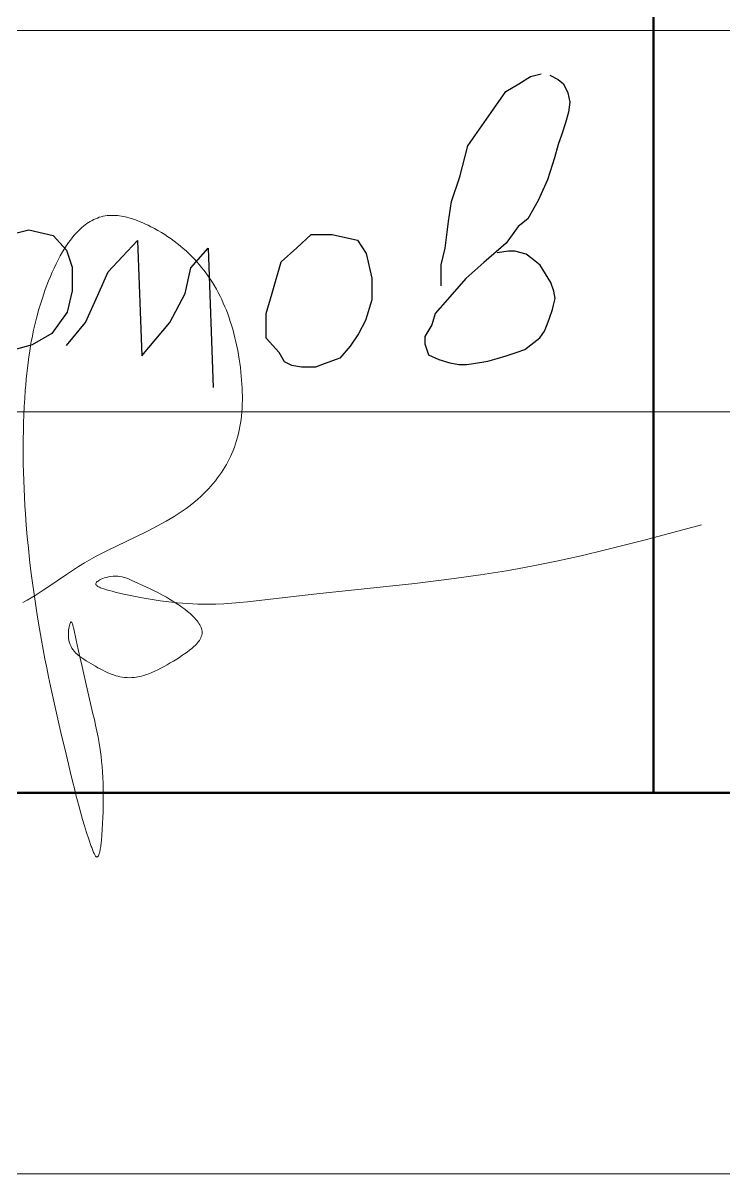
# Model space of a CAD drawing. Header units: millimetres. Extents: x 2020 to 424620, y 1313 to 117846.
# Drawn here: x 400294 to 400662, y 105966 to 106569 of the extents above; entities that cross this region are included whole.
import ezdxf

# ---------------------------------------------------------------- set-up
doc = ezdxf.new("R2010")
doc.units = ezdxf.units.MM
doc.layers.add('5', color=7, linetype='Continuous', lineweight=13)
doc.layers.add('STANDARD', color=18, linetype='Continuous', lineweight=25, true_color=0x000000)

# ---------------------------------------------------------------- blocks, each defined once
blk = doc.blocks.new('подпись Громов')
at = {"color": 0, "lineweight": 30, "ltscale": 1000}
for p, q in [((4.928, 4.827), (4.521, 4.736)), ((3.946, 4.683), (3.615, 4.571)), ((4.283, 4.683), (3.946, 4.683)), ((4.521, 4.736), (4.283, 4.683)), ((3.294, 4.462), (2.816, 4.287)), ((3.294, 4.462), (3.197, 4.287)), ((3.615, 4.571), (3.294, 4.462)), ((12.945, 4.235), (13.098, 4.328)), ((13.098, 4.328), (13.235, 4.361)), ((13.346, 4.346), (13.453, 4.29)), ((2.816, 4.287), (2.488, 4.092)), ((3.197, 4.287), (3.092, 4.153)), ((12.777, 4.134), (12.945, 4.235)), ((13.453, 4.29), (13.521, 4.234)), ((13.521, 4.234), (13.58, 4.117)), ((2.488, 4.092), (2.041, 3.96)), ((3.092, 4.153), (3.005, 4.005)), ((12.588, 3.864), (12.777, 4.134)), ((13.58, 4.117), (13.602, 3.995)), ((2.041, 3.96), (1.877, 3.777)), ((2.957, 3.864), (2.937, 3.7)), ((3.005, 4.005), (2.957, 3.864)), ((13.587, 3.868), (13.55, 3.732)), ((13.602, 3.995), (13.587, 3.868)), ((1.877, 3.777), (1.808, 3.648)), ((12.286, 3.435), (12.588, 3.864)), ((13.55, 3.732), (13.502, 3.584)), ((1.808, 3.648), (1.789, 3.509)), ((2.937, 3.7), (2.881, 3.462)), ((13.502, 3.584), (13.454, 3.45)), ((1.789, 3.509), (1.803, 3.332)), ((2.881, 3.462), (2.823, 3.218)), ((3.662, 3.491), (3.236, 3.398)), ((3.959, 3.556), (3.662, 3.491)), ((4.257, 3.556), (3.959, 3.556)), ((4.637, 3.415), (4.257, 3.556)), ((12.184, 3.034), (12.286, 3.435)), ((13.454, 3.45), (13.408, 3.278)), ((1.803, 3.332), (1.862, 3.232)), ((3.236, 3.398), (2.909, 3.171)), ((13.408, 3.278), (13.317, 2.992)), ((1.862, 3.232), (1.927, 3.195)), ((1.927, 3.195), (1.988, 3.159)), ((2.909, 3.171), (2.578, 2.863)), ((2.823, 3.218), (2.756, 2.936)), ((12.076, 2.714), (12.184, 3.034)), ((13.317, 2.992), (13.197, 2.728)), ((2.578, 2.863), (2.241, 2.548)), ((2.756, 2.936), (2.702, 2.598)), ((12.039, 2.456), (12.076, 2.714)), ((13.197, 2.728), (13.061, 2.49)), ((2.241, 2.548), (2.096, 2.181)), ((2.702, 2.598), (2.595, 2.248)), ((11.995, 2.113), (12.039, 2.456)), ((12.936, 2.39), (12.781, 2.178)), ((13.061, 2.49), (12.936, 2.39)), ((2.595, 2.248), (2.427, 1.7)), ((4.217, 2.213), (4.448, 2.303)), ((4.448, 2.303), (4.661, 2.303)), ((4.661, 2.303), (4.878, 2.268)), ((4.878, 2.268), (5.013, 2.181)), ((5.979, 2.044), (6.281, 2.263)), ((6.281, 2.263), (6.621, 2.347)), ((6.621, 2.347), (6.934, 2.273)), ((6.934, 2.273), (7.106, 2.086)), ((10.079, 2.117), (10.265, 2.286)), ((10.265, 2.286), (10.537, 2.286)), ((10.537, 2.286), (10.865, 2.217)), ((2.096, 2.181), (2.096, 1.84)), ((3.609, 1.873), (3.88, 2.083)), ((3.88, 2.083), (4.217, 2.213)), ((5.013, 2.181), (5.079, 2.062)), ((7.106, 2.086), (7.18, 1.868)), ((7.828, 2.003), (8.023, 2.212)), ((8.023, 2.212), (8.079, 0.723)), ((8.713, 1.858), (8.937, 2.11)), ((8.937, 2.11), (9.002, 0.313)), ((9.88, 1.936), (10.079, 2.117)), ((10.865, 2.217), (10.977, 2.041)), ((11.945, 1.897), (11.995, 2.113)), ((12.781, 2.178), (12.495, 1.926)), ((5.079, 2.062), (5.18, 1.881)), ((5.792, 1.798), (5.934, 2.022)), ((7.647, 1.808), (7.828, 2.003)), ((9.763, 1.531), (9.88, 1.936)), ((10.977, 2.041), (11.047, 1.724)), ((12.813, 2.073), (12.667, 2.053)), ((12.894, 2.073), (12.813, 2.073)), ((13.04, 2.036), (12.894, 2.073)), ((13.112, 1.978), (13.04, 2.036)), ((13.219, 1.893), (13.112, 1.978)), ((2.096, 1.84), (2.156, 1.673)), ((3.485, 1.656), (3.609, 1.873)), ((5.18, 1.881), (5.206, 1.797)), ((5.206, 1.797), (5.27, 1.656)), ((5.625, 1.532), (5.792, 1.798)), ((7.18, 1.868), (7.18, 1.56)), ((7.511, 1.505), (7.647, 1.808)), ((8.638, 1.528), (8.713, 1.858)), ((11.945, 1.627), (11.945, 1.897)), ((12.495, 1.926), (12.261, 1.721)), ((13.288, 1.782), (13.219, 1.893)), ((2.156, 1.673), (2.222, 1.49)), ((2.427, 1.7), (2.326, 1.358)), ((3.254, 1.249), (3.485, 1.656)), ((5.27, 1.656), (5.27, 1.496)), ((11.047, 1.724), (11.047, 1.443)), ((12.261, 1.721), (12.023, 1.448)), ((13.359, 1.667), (13.288, 1.782)), ((13.398, 1.557), (13.359, 1.667)), ((2.222, 1.49), (2.452, 1.225)), ((4.092, 1.403), (4.266, 1.512)), ((5.27, 1.496), (5.236, 1.297)), ((5.545, 1.179), (5.625, 1.532)), ((7.18, 1.56), (7.115, 1.286)), ((7.353, 1.151), (7.511, 1.505)), ((8.443, 1.151), (8.638, 1.528)), ((9.686, 1.267), (9.763, 1.531)), ((13.414, 1.46), (13.398, 1.557)), ((2.326, 1.358), (2.128, 1.01)), ((3.87, 1.264), (4.092, 1.403)), ((11.047, 1.443), (10.966, 1.177)), ((12.023, 1.448), (11.866, 1.268)), ((13.382, 1.32), (13.394, 1.375)), ((13.394, 1.375), (13.414, 1.46)), ((2.452, 1.225), (2.662, 1.055)), ((3.012, 0.825), (3.254, 1.249)), ((3.648, 1.125), (3.87, 1.264)), ((5.236, 1.297), (5.123, 1.079)), ((7.115, 1.286), (6.92, 1.011)), ((9.686, 0.951), (9.686, 1.267)), ((11.866, 1.268), (11.823, 1.121)), ((13.313, 1.126), (13.343, 1.206)), ((13.343, 1.206), (13.382, 1.32)), ((2.662, 1.055), (2.928, 0.953)), ((3.427, 1.04), (3.648, 1.125)), ((5.123, 1.079), (4.982, 0.883)), ((5.615, 0.909), (5.545, 1.179)), ((7.106, 0.853), (7.353, 1.151)), ((8.079, 0.723), (8.443, 1.151)), ((10.966, 1.177), (10.874, 1.005)), ((11.823, 1.121), (11.733, 0.973)), ((13.279, 1.039), (13.313, 1.126)), ((2.128, 1.01), (1.84, 0.722)), ((2.928, 0.953), (3.203, 0.953)), ((3.203, 0.953), (3.427, 1.04)), ((3.802, 0.847), (3.667, 0.932)), ((5.769, 0.746), (5.615, 0.909)), ((6.92, 1.011), (6.663, 0.862)), ((9.851, 0.763), (9.686, 0.951)), ((10.874, 1.005), (10.767, 0.846)), ((11.733, 0.973), (11.733, 0.876)), ((13.025, 0.805), (13.218, 0.952)), ((13.218, 0.952), (13.279, 1.039)), ((2.74, 0.347), (3.012, 0.825)), ((3.956, 0.801), (3.802, 0.847)), ((4.165, 0.738), (3.956, 0.801)), ((4.982, 0.883), (4.761, 0.727)), ((6.047, 0.694), (5.769, 0.746)), ((6.356, 0.778), (6.047, 0.694)), ((6.663, 0.862), (6.356, 0.778)), ((9.922, 0.645), (9.851, 0.763)), ((10.767, 0.846), (10.635, 0.693)), ((11.733, 0.876), (11.781, 0.735)), ((12.783, 0.723), (12.923, 0.77)), ((12.923, 0.77), (13.025, 0.805)), ((4.349, 0.713), (4.165, 0.738)), ((4.55, 0.685), (4.349, 0.713)), ((4.761, 0.727), (4.55, 0.685)), ((10.015, 0.598), (9.922, 0.645)), ((10.142, 0.576), (10.015, 0.598)), ((10.435, 0.618), (10.322, 0.576)), ((10.635, 0.693), (10.435, 0.618)), ((11.781, 0.735), (11.912, 0.673)), ((11.912, 0.673), (12.057, 0.629)), ((12.057, 0.629), (12.171, 0.61)), ((12.171, 0.61), (12.269, 0.61)), ((12.269, 0.61), (12.359, 0.624)), ((12.359, 0.624), (12.545, 0.653)), ((12.545, 0.653), (12.668, 0.689)), ((12.668, 0.689), (12.783, 0.723)), ((10.322, 0.576), (10.142, 0.576)), ((2.459, -0.146), (2.74, 0.347))]:
    blk.add_line(p, q, dxfattribs=at)
blk = doc.blocks.new('*U87')
at = {"lineweight": 0}
blk.add_lwpolyline([(-205, -5), (5, -5), (5, 292), (-205, 292)], close=True, dxfattribs=at)
at = {"color": 0, "linetype": 'Continuous', "lineweight": 50}
blk.add_lwpolyline([(-185, 287), (0, 287), (0, 0), (-185, 0)], close=True, dxfattribs=at)
at = {"layer": 'STANDARD', "color": 0, "linetype": 'Continuous', "lineweight": 50}
blk.add_line((-130, 55), (-130, 0), dxfattribs=at)
at = {"layer": 'STANDARD', "color": 0, "linetype": 'Continuous', "lineweight": 13}
for p, q in [((-185, 10), (-120, 10)), ((-185, 5), (-120, 5)), ((0, 0), (-185, 0))]:
    blk.add_line(p, q, dxfattribs=at)
at = {"layer": 'STANDARD', "color": 5, "linetype": 'Continuous', "lineweight": 18}
for p, q in [((-137.268, 7.55), (-137.292, 7.541)), ((-137.243, 7.558), (-137.268, 7.55)), ((-137.218, 7.564), (-137.243, 7.558)), ((-137.192, 7.569), (-137.218, 7.564)), ((-137.166, 7.573), (-137.192, 7.569)), ((-137.144, 7.575), (-137.166, 7.573)), ((-137.121, 7.576), (-137.144, 7.575)), ((-137.097, 7.576), (-137.121, 7.576)), ((-137.074, 7.576), (-137.097, 7.576)), ((-137.05, 7.574), (-137.074, 7.576)), ((-137.026, 7.572), (-137.05, 7.574)), ((-137.002, 7.569), (-137.026, 7.572)), ((-136.978, 7.565), (-137.002, 7.569)), ((-136.954, 7.561), (-136.978, 7.565)), ((-136.93, 7.556), (-136.954, 7.561)), ((-136.905, 7.55), (-136.93, 7.556)), ((-136.881, 7.544), (-136.905, 7.55)), ((-137.496, 7.416), (-137.516, 7.397)), ((-137.474, 7.434), (-137.496, 7.416)), ((-137.453, 7.451), (-137.474, 7.434)), ((-137.431, 7.467), (-137.453, 7.451)), ((-137.409, 7.482), (-137.431, 7.467)), ((-137.386, 7.496), (-137.409, 7.482)), ((-137.363, 7.509), (-137.386, 7.496)), ((-137.34, 7.521), (-137.363, 7.509)), ((-137.316, 7.532), (-137.34, 7.521)), ((-137.292, 7.541), (-137.316, 7.532)), ((-136.844, 7.533), (-136.881, 7.544)), ((-136.807, 7.521), (-136.844, 7.533)), ((-136.77, 7.507), (-136.807, 7.521)), ((-136.734, 7.493), (-136.77, 7.507)), ((-136.698, 7.478), (-136.734, 7.493)), ((-136.661, 7.462), (-136.698, 7.478)), ((-136.626, 7.445), (-136.661, 7.462)), ((-136.59, 7.427), (-136.626, 7.445)), ((-136.544, 7.403), (-136.59, 7.427)), ((-136.499, 7.378), (-136.544, 7.403)), ((-137.634, 7.268), (-137.652, 7.244)), ((-137.615, 7.292), (-137.634, 7.268)), ((-137.596, 7.314), (-137.615, 7.292)), ((-137.577, 7.336), (-137.596, 7.314)), ((-137.557, 7.357), (-137.577, 7.336)), ((-137.537, 7.378), (-137.557, 7.357)), ((-137.516, 7.397), (-137.537, 7.378)), ((-136.454, 7.351), (-136.499, 7.378)), ((-136.41, 7.324), (-136.454, 7.351)), ((-136.368, 7.296), (-136.41, 7.324)), ((-136.326, 7.267), (-136.368, 7.296)), ((-136.285, 7.237), (-136.326, 7.267)), ((-137.75, 7.097), (-137.779, 7.046)), ((-137.719, 7.147), (-137.75, 7.097)), ((-137.688, 7.195), (-137.719, 7.147)), ((-137.67, 7.22), (-137.688, 7.195)), ((-137.652, 7.244), (-137.67, 7.22)), ((-136.245, 7.207), (-136.285, 7.237)), ((-136.206, 7.175), (-136.245, 7.207)), ((-136.168, 7.143), (-136.206, 7.175)), ((-136.131, 7.109), (-136.168, 7.143)), ((-136.094, 7.075), (-136.131, 7.109)), ((-137.808, 6.993), (-137.835, 6.939)), ((-137.779, 7.046), (-137.808, 6.993)), ((-136.059, 7.04), (-136.094, 7.075)), ((-136.025, 7.005), (-136.059, 7.04)), ((-135.991, 6.968), (-136.025, 7.005)), ((-135.959, 6.931), (-135.991, 6.968)), ((-137.886, 6.829), (-137.91, 6.773)), ((-137.861, 6.885), (-137.886, 6.829)), ((-137.835, 6.939), (-137.861, 6.885)), ((-135.927, 6.893), (-135.959, 6.931)), ((-135.897, 6.855), (-135.927, 6.893)), ((-135.867, 6.816), (-135.897, 6.855)), ((-135.839, 6.776), (-135.867, 6.816)), ((-137.955, 6.66), (-137.976, 6.603)), ((-137.933, 6.716), (-137.955, 6.66)), ((-137.91, 6.773), (-137.933, 6.716)), ((-135.811, 6.735), (-135.839, 6.776)), ((-135.785, 6.694), (-135.811, 6.735)), ((-135.758, 6.65), (-135.785, 6.694)), ((-135.733, 6.606), (-135.758, 6.65)), ((-137.995, 6.546), (-138.014, 6.49)), ((-137.976, 6.603), (-137.995, 6.546)), ((-135.709, 6.562), (-135.733, 6.606)), ((-135.685, 6.516), (-135.709, 6.562)), ((-135.663, 6.471), (-135.685, 6.516)), ((-138.048, 6.383), (-138.064, 6.33)), ((-138.032, 6.436), (-138.048, 6.383)), ((-138.014, 6.49), (-138.032, 6.436)), ((-135.642, 6.424), (-135.663, 6.471)), ((-135.621, 6.377), (-135.642, 6.424)), ((-135.602, 6.33), (-135.621, 6.377)), ((-138.092, 6.225), (-138.105, 6.173)), ((-138.078, 6.277), (-138.092, 6.225)), ((-138.064, 6.33), (-138.078, 6.277)), ((-135.584, 6.282), (-135.602, 6.33)), ((-135.566, 6.233), (-135.584, 6.282)), ((-135.55, 6.184), (-135.566, 6.233)), ((-138.129, 6.07), (-138.14, 6.02)), ((-138.118, 6.121), (-138.129, 6.07)), ((-138.105, 6.173), (-138.118, 6.121)), ((-135.534, 6.135), (-135.55, 6.184)), ((-135.518, 6.081), (-135.534, 6.135)), ((-135.503, 6.026), (-135.518, 6.081)), ((-138.16, 5.919), (-138.169, 5.869)), ((-138.15, 5.969), (-138.16, 5.919)), ((-138.14, 6.02), (-138.15, 5.969)), ((-135.489, 5.971), (-135.503, 6.026)), ((-135.476, 5.916), (-135.489, 5.971)), ((-135.464, 5.86), (-135.476, 5.916)), ((-138.181, 5.794), (-138.192, 5.72)), ((-138.169, 5.869), (-138.181, 5.794)), ((-135.453, 5.804), (-135.464, 5.86)), ((-135.443, 5.748), (-135.453, 5.804)), ((-135.434, 5.691), (-135.443, 5.748)), ((-138.202, 5.646), (-138.211, 5.573)), ((-138.192, 5.72), (-138.202, 5.646)), ((-135.425, 5.635), (-135.434, 5.691)), ((-135.418, 5.578), (-135.425, 5.635)), ((-138.219, 5.499), (-138.226, 5.425)), ((-138.211, 5.573), (-138.219, 5.499)), ((-135.412, 5.52), (-135.418, 5.578)), ((-135.406, 5.468), (-135.412, 5.52)), ((-135.402, 5.414), (-135.406, 5.468)), ((-138.233, 5.352), (-138.238, 5.278)), ((-138.226, 5.425), (-138.233, 5.352)), ((-135.398, 5.361), (-135.402, 5.414)), ((-135.395, 5.308), (-135.398, 5.361)), ((-135.393, 5.255), (-135.395, 5.308)), ((-138.245, 5.173), (-138.252, 5.067)), ((-138.238, 5.278), (-138.245, 5.173)), ((-135.394, 5.097), (-135.392, 5.15)), ((-135.392, 5.202), (-135.393, 5.255)), ((-135.392, 5.15), (-135.392, 5.202)), ((-138.252, 5.067), (-138.257, 4.961)), ((-135.404, 4.945), (-135.4, 4.992)), ((-135.4, 4.992), (-135.396, 5.044)), ((-135.396, 5.044), (-135.394, 5.097)), ((-138.261, 4.855), (-138.263, 4.748)), ((-138.257, 4.961), (-138.261, 4.855)), ((-135.423, 4.804), (-135.416, 4.851)), ((-135.416, 4.851), (-135.409, 4.898)), ((-135.409, 4.898), (-135.404, 4.945)), ((-138.263, 4.748), (-138.265, 4.64)), ((-135.454, 4.667), (-135.442, 4.712)), ((-135.442, 4.712), (-135.432, 4.758)), ((-135.432, 4.758), (-135.423, 4.804)), ((-138.265, 4.64), (-138.266, 4.533)), ((-138.266, 4.533), (-138.266, 4.425)), ((-135.513, 4.489), (-135.496, 4.533)), ((-135.496, 4.533), (-135.481, 4.577)), ((-135.481, 4.577), (-135.467, 4.622)), ((-135.467, 4.622), (-135.454, 4.667)), ((-138.266, 4.425), (-138.265, 4.317)), ((-135.563, 4.378), (-135.546, 4.414)), ((-135.546, 4.414), (-135.529, 4.451)), ((-135.529, 4.451), (-135.513, 4.489)), ((-138.265, 4.317), (-138.262, 4.208)), ((-135.667, 4.202), (-135.645, 4.236)), ((-135.645, 4.236), (-135.623, 4.271)), ((-135.623, 4.271), (-135.602, 4.306)), ((-135.602, 4.306), (-135.582, 4.342)), ((-135.582, 4.342), (-135.563, 4.378)), ((-138.262, 4.208), (-138.259, 4.099)), ((-138.259, 4.099), (-138.255, 3.99)), ((-135.775, 4.058), (-135.746, 4.094)), ((-135.746, 4.094), (-135.718, 4.131)), ((-135.718, 4.131), (-135.69, 4.168)), ((-135.69, 4.168), (-135.667, 4.202)), ((-138.255, 3.99), (-138.25, 3.88)), ((-135.901, 3.923), (-135.868, 3.956)), ((-135.868, 3.956), (-135.836, 3.989)), ((-135.836, 3.989), (-135.805, 4.023)), ((-135.805, 4.023), (-135.775, 4.058)), ((-138.25, 3.88), (-138.244, 3.771)), ((-136.078, 3.77), (-136.029, 3.809)), ((-136.029, 3.809), (-135.981, 3.849)), ((-135.981, 3.849), (-135.934, 3.891)), ((-135.934, 3.891), (-135.901, 3.923)), ((-138.244, 3.771), (-138.237, 3.661)), ((-138.237, 3.661), (-138.225, 3.511)), ((-136.339, 3.594), (-136.285, 3.627)), ((-136.285, 3.627), (-136.232, 3.661)), ((-136.232, 3.661), (-136.18, 3.696)), ((-136.18, 3.696), (-136.129, 3.732)), ((-136.129, 3.732), (-136.078, 3.77)), ((-138.225, 3.511), (-138.213, 3.36)), ((-136.56, 3.472), (-136.504, 3.502)), ((-136.504, 3.502), (-136.448, 3.532)), ((-136.448, 3.532), (-136.393, 3.563)), ((-136.393, 3.563), (-136.339, 3.594)), ((-129.37, 3.514), (-130.123, 3.314)), ((-138.213, 3.36), (-138.198, 3.21)), ((-136.673, 3.415), (-137.153, 3.184)), ((-136.673, 3.415), (-136.617, 3.443)), ((-136.617, 3.443), (-136.56, 3.472)), ((-138.198, 3.21), (-138.182, 3.059)), ((-137.308, 3.104), (-137.153, 3.184)), ((-130.629, 3.187), (-130.948, 3.111)), ((-130.123, 3.314), (-130.629, 3.187)), ((-138.182, 3.059), (-138.164, 2.908)), ((-137.46, 3.019), (-137.308, 3.104)), ((-131.271, 3.04), (-131.598, 2.974)), ((-130.948, 3.111), (-131.271, 3.04)), ((-138.164, 2.908), (-138.145, 2.757)), ((-137.698, 2.866), (-137.619, 2.918)), ((-137.619, 2.918), (-137.54, 2.969)), ((-137.54, 2.969), (-137.46, 3.019)), ((-132.27, 2.859), (-132.099, 2.886)), ((-132.099, 2.886), (-131.929, 2.914)), ((-131.929, 2.914), (-131.763, 2.943)), ((-131.763, 2.943), (-131.598, 2.974)), ((-138.145, 2.757), (-138.124, 2.605)), ((-137.698, 2.866), (-137.954, 2.691)), ((-137.313, 2.748), (-137.314, 2.741)), ((-137.314, 2.741), (-137.312, 2.735)), ((-137.309, 2.756), (-137.313, 2.748)), ((-137.312, 2.735), (-137.309, 2.728)), ((-137.303, 2.764), (-137.309, 2.756)), ((-137.309, 2.728), (-137.304, 2.722)), ((-137.304, 2.722), (-137.297, 2.715)), ((-137.295, 2.771), (-137.303, 2.764)), ((-137.285, 2.779), (-137.295, 2.771)), ((-137.273, 2.787), (-137.285, 2.779)), ((-137.26, 2.794), (-137.273, 2.787)), ((-137.245, 2.801), (-137.26, 2.794)), ((-137.222, 2.811), (-137.245, 2.801)), ((-137.198, 2.819), (-137.222, 2.811)), ((-137.173, 2.827), (-137.198, 2.819)), ((-137.147, 2.833), (-137.173, 2.827)), ((-137.122, 2.838), (-137.147, 2.833)), ((-137.088, 2.842), (-137.122, 2.838)), ((-137.057, 2.843), (-137.088, 2.842)), ((-137.026, 2.842), (-137.057, 2.843)), ((-136.997, 2.838), (-137.026, 2.842)), ((-136.968, 2.833), (-136.997, 2.838)), ((-136.941, 2.826), (-136.968, 2.833)), ((-136.909, 2.816), (-136.941, 2.826)), ((-136.878, 2.804), (-136.909, 2.816)), ((-136.848, 2.791), (-136.878, 2.804)), ((-136.603, 2.676), (-136.848, 2.791)), ((-133.132, 2.747), (-134.417, 2.611)), ((-132.615, 2.811), (-133.132, 2.747)), ((-132.27, 2.859), (-132.615, 2.811)), ((-138.161, 2.558), (-138.107, 2.591)), ((-138.124, 2.605), (-138.102, 2.454)), ((-138.107, 2.591), (-138.055, 2.624)), ((-138.055, 2.624), (-138.004, 2.657)), ((-138.004, 2.657), (-137.954, 2.691)), ((-137.297, 2.715), (-137.288, 2.709)), ((-137.288, 2.709), (-137.278, 2.703)), ((-137.278, 2.703), (-137.267, 2.697)), ((-137.267, 2.697), (-137.254, 2.691)), ((-137.254, 2.691), (-137.24, 2.686)), ((-137.24, 2.686), (-137.209, 2.675)), ((-137.209, 2.675), (-137.175, 2.664)), ((-137.175, 2.664), (-137.138, 2.654)), ((-137.138, 2.654), (-137.1, 2.644)), ((-137.1, 2.644), (-137.061, 2.634)), ((-137.061, 2.634), (-136.969, 2.612)), ((-136.969, 2.612), (-136.88, 2.592)), ((-136.88, 2.592), (-136.793, 2.574)), ((-136.793, 2.574), (-136.708, 2.558)), ((-136.557, 2.654), (-136.603, 2.676)), ((-136.51, 2.631), (-136.557, 2.654)), ((-136.47, 2.61), (-136.51, 2.631)), ((-136.429, 2.588), (-136.47, 2.61)), ((-136.388, 2.566), (-136.429, 2.588)), ((-134.417, 2.611), (-135.324, 2.507)), ((-138.27, 2.495), (-138.215, 2.526)), ((-138.215, 2.526), (-138.161, 2.558)), ((-138.102, 2.454), (-138.079, 2.303)), ((-136.708, 2.558), (-136.626, 2.543)), ((-136.626, 2.543), (-136.547, 2.53)), ((-136.547, 2.53), (-136.469, 2.518)), ((-136.469, 2.518), (-136.393, 2.508)), ((-136.393, 2.508), (-136.32, 2.5)), ((-136.347, 2.542), (-136.388, 2.566)), ((-136.305, 2.516), (-136.347, 2.542)), ((-136.32, 2.5), (-136.248, 2.493)), ((-136.263, 2.489), (-136.305, 2.516)), ((-136.22, 2.46), (-136.263, 2.489)), ((-136.248, 2.493), (-136.178, 2.487)), ((-136.184, 2.435), (-136.22, 2.46)), ((-136.147, 2.408), (-136.184, 2.435)), ((-136.178, 2.487), (-136.109, 2.482)), ((-136.109, 2.482), (-136.042, 2.479)), ((-136.042, 2.479), (-135.977, 2.476)), ((-135.977, 2.476), (-135.913, 2.475)), ((-135.913, 2.475), (-135.85, 2.475)), ((-135.85, 2.475), (-135.74, 2.477)), ((-135.74, 2.477), (-135.633, 2.481)), ((-135.633, 2.481), (-135.529, 2.488)), ((-135.529, 2.488), (-135.426, 2.496)), ((-135.426, 2.496), (-135.324, 2.507)), ((-138.079, 2.303), (-138.053, 2.152)), ((-136.112, 2.38), (-136.147, 2.408)), ((-136.077, 2.351), (-136.112, 2.38)), ((-136.045, 2.321), (-136.077, 2.351)), ((-136.015, 2.29), (-136.045, 2.321)), ((-136, 2.274), (-136.015, 2.29)), ((-135.986, 2.257), (-136, 2.274)), ((-138.053, 2.152), (-138.027, 2.001)), ((-137.672, 2.114), (-137.673, 2.093)), ((-137.67, 2.136), (-137.672, 2.114)), ((-137.667, 2.157), (-137.67, 2.136)), ((-137.663, 2.177), (-137.667, 2.157)), ((-137.659, 2.196), (-137.663, 2.177)), ((-137.655, 2.212), (-137.659, 2.196)), ((-137.65, 2.225), (-137.655, 2.212)), ((-137.645, 2.235), (-137.65, 2.225)), ((-137.64, 2.241), (-137.645, 2.235)), ((-137.635, 2.242), (-137.64, 2.241)), ((-137.631, 2.239), (-137.635, 2.242)), ((-137.628, 2.234), (-137.631, 2.239)), ((-137.624, 2.227), (-137.628, 2.234)), ((-137.62, 2.217), (-137.624, 2.227)), ((-137.617, 2.206), (-137.62, 2.217)), ((-137.613, 2.193), (-137.617, 2.206)), ((-137.61, 2.18), (-137.613, 2.193)), ((-137.607, 2.165), (-137.61, 2.18)), ((-137.603, 2.15), (-137.607, 2.165)), ((-137.571, 2.005), (-137.603, 2.15)), ((-135.973, 2.24), (-135.986, 2.257)), ((-135.961, 2.223), (-135.973, 2.24)), ((-135.95, 2.205), (-135.961, 2.223)), ((-135.941, 2.188), (-135.95, 2.205)), ((-135.934, 2.171), (-135.941, 2.188)), ((-135.928, 2.154), (-135.934, 2.171)), ((-135.923, 2.137), (-135.928, 2.154)), ((-135.921, 2.12), (-135.923, 2.137)), ((-135.92, 2.103), (-135.921, 2.12)), ((-138.027, 2.001), (-138.005, 1.88)), ((-137.673, 2.093), (-137.673, 2.059)), ((-137.673, 2.059), (-137.671, 2.027)), ((-137.671, 2.027), (-137.666, 1.998)), ((-137.666, 1.998), (-137.659, 1.97)), ((-137.659, 1.97), (-137.65, 1.944)), ((-137.543, 1.882), (-137.571, 2.005)), ((-135.995, 1.951), (-135.98, 1.967)), ((-135.98, 1.967), (-135.967, 1.984)), ((-135.967, 1.984), (-135.955, 2)), ((-135.955, 2), (-135.945, 2.017)), ((-135.945, 2.017), (-135.937, 2.034)), ((-135.937, 2.034), (-135.93, 2.051)), ((-135.93, 2.051), (-135.925, 2.068)), ((-135.925, 2.068), (-135.921, 2.085)), ((-135.921, 2.085), (-135.92, 2.103)), ((-138.005, 1.88), (-137.982, 1.76)), ((-137.65, 1.944), (-137.639, 1.92)), ((-137.639, 1.92), (-137.627, 1.898)), ((-137.627, 1.898), (-137.612, 1.877)), ((-137.612, 1.877), (-137.596, 1.857)), ((-137.596, 1.857), (-137.574, 1.833)), ((-137.574, 1.833), (-137.55, 1.811)), ((-137.517, 1.767), (-137.543, 1.882)), ((-136.184, 1.8), (-136.15, 1.823)), ((-136.15, 1.823), (-136.117, 1.846)), ((-136.117, 1.846), (-136.085, 1.87)), ((-136.085, 1.87), (-136.055, 1.894)), ((-136.055, 1.894), (-136.027, 1.919)), ((-136.027, 1.919), (-136.01, 1.935)), ((-136.01, 1.935), (-135.995, 1.951)), ((-137.982, 1.76), (-137.958, 1.64)), ((-137.55, 1.811), (-137.524, 1.79)), ((-137.524, 1.79), (-137.497, 1.77)), ((-137.493, 1.659), (-137.517, 1.767)), ((-137.497, 1.77), (-137.469, 1.752)), ((-137.469, 1.752), (-137.44, 1.733)), ((-137.38, 1.697), (-137.44, 1.733)), ((-137.38, 1.697), (-137.349, 1.678)), ((-137.349, 1.678), (-137.317, 1.66)), ((-136.419, 1.657), (-136.378, 1.68)), ((-136.378, 1.68), (-136.337, 1.704)), ((-136.337, 1.704), (-136.295, 1.729)), ((-136.295, 1.729), (-136.253, 1.755)), ((-136.253, 1.755), (-136.218, 1.777)), ((-136.218, 1.777), (-136.184, 1.8)), ((-137.958, 1.64), (-137.933, 1.52)), ((-137.933, 1.52), (-137.908, 1.4)), ((-137.469, 1.557), (-137.493, 1.659)), ((-137.447, 1.46), (-137.469, 1.557)), ((-137.317, 1.66), (-137.286, 1.642)), ((-137.286, 1.642), (-137.255, 1.625)), ((-137.255, 1.625), (-137.223, 1.608)), ((-137.223, 1.608), (-137.191, 1.592)), ((-137.191, 1.592), (-137.164, 1.579)), ((-137.164, 1.579), (-137.136, 1.567)), ((-137.136, 1.567), (-137.108, 1.556)), ((-137.108, 1.556), (-137.08, 1.546)), ((-137.08, 1.546), (-137.052, 1.537)), ((-137.052, 1.537), (-137.024, 1.529)), ((-137.024, 1.529), (-136.997, 1.522)), ((-136.997, 1.522), (-136.969, 1.517)), ((-136.969, 1.517), (-136.937, 1.513)), ((-136.937, 1.513), (-136.905, 1.511)), ((-136.905, 1.511), (-136.874, 1.51)), ((-136.874, 1.51), (-136.842, 1.511)), ((-136.842, 1.511), (-136.811, 1.514)), ((-136.811, 1.514), (-136.779, 1.519)), ((-136.779, 1.519), (-136.747, 1.525)), ((-136.747, 1.525), (-136.715, 1.532)), ((-136.715, 1.532), (-136.683, 1.541)), ((-136.683, 1.541), (-136.651, 1.551)), ((-136.651, 1.551), (-136.619, 1.563)), ((-136.619, 1.563), (-136.579, 1.579)), ((-136.579, 1.579), (-136.539, 1.596)), ((-136.539, 1.596), (-136.499, 1.615)), ((-136.499, 1.615), (-136.459, 1.635)), ((-136.459, 1.635), (-136.419, 1.657)), ((-137.908, 1.4), (-137.883, 1.281)), ((-137.351, 1.038), (-137.447, 1.46)), ((-137.883, 1.281), (-137.857, 1.163)), ((-137.857, 1.163), (-137.83, 1.045)), ((-137.83, 1.045), (-137.794, 0.889)), ((-137.333, 0.962), (-137.351, 1.038)), ((-137.316, 0.886), (-137.333, 0.962)), ((-137.794, 0.889), (-137.758, 0.735)), ((-137.299, 0.81), (-137.316, 0.886)), ((-137.284, 0.732), (-137.299, 0.81)), ((-137.758, 0.735), (-137.722, 0.582)), ((-137.269, 0.652), (-137.284, 0.732)), ((-137.256, 0.567), (-137.269, 0.652)), ((-137.722, 0.582), (-137.686, 0.431)), ((-137.244, 0.477), (-137.256, 0.567)), ((-137.237, 0.414), (-137.244, 0.477)), ((-137.686, 0.431), (-137.649, 0.281)), ((-137.231, 0.347), (-137.237, 0.414)), ((-137.226, 0.276), (-137.231, 0.347)), ((-137.649, 0.281), (-137.613, 0.134)), ((-137.222, 0.201), (-137.226, 0.276)), ((-137.219, 0.122), (-137.222, 0.201)), ((-137.613, 0.134), (-137.594, 0.055)), ((-137.594, 0.055), (-137.574, -0.024)), ((-137.217, 0.038), (-137.219, 0.122)), ((-137.216, -0.051), (-137.217, 0.038)), ((-137.574, -0.024), (-137.554, -0.104)), ((-137.554, -0.104), (-137.533, -0.184)), ((-137.219, -0.248), (-137.217, -0.147)), ((-137.217, -0.147), (-137.216, -0.051)), ((-137.533, -0.184), (-137.511, -0.265)), ((-137.511, -0.265), (-137.488, -0.348)), ((-137.221, -0.325), (-137.219, -0.248)), ((-137.488, -0.348), (-137.462, -0.432)), ((-137.462, -0.432), (-137.435, -0.519)), ((-137.229, -0.48), (-137.224, -0.403)), ((-137.224, -0.403), (-137.221, -0.325)), ((-137.435, -0.519), (-137.406, -0.609)), ((-137.24, -0.626), (-137.234, -0.555)), ((-137.234, -0.555), (-137.229, -0.48)), ((-137.406, -0.609), (-137.373, -0.702)), ((-137.373, -0.702), (-137.368, -0.716)), ((-137.368, -0.716), (-137.363, -0.731)), ((-137.363, -0.731), (-137.358, -0.745)), ((-137.358, -0.745), (-137.353, -0.758)), ((-137.26, -0.765), (-137.258, -0.752)), ((-137.258, -0.752), (-137.255, -0.737)), ((-137.255, -0.737), (-137.252, -0.722)), ((-137.252, -0.722), (-137.25, -0.706)), ((-137.25, -0.706), (-137.247, -0.689)), ((-137.247, -0.689), (-137.24, -0.626)), ((-137.353, -0.758), (-137.348, -0.771)), ((-137.348, -0.771), (-137.343, -0.784)), ((-137.343, -0.784), (-137.337, -0.795)), ((-137.337, -0.795), (-137.332, -0.806)), ((-137.332, -0.806), (-137.328, -0.815)), ((-137.328, -0.815), (-137.323, -0.823)), ((-137.323, -0.823), (-137.318, -0.83)), ((-137.318, -0.83), (-137.313, -0.836)), ((-137.313, -0.836), (-137.308, -0.839)), ((-137.308, -0.839), (-137.304, -0.841)), ((-137.304, -0.841), (-137.299, -0.842)), ((-137.299, -0.842), (-137.295, -0.841)), ((-137.295, -0.841), (-137.291, -0.839)), ((-137.291, -0.839), (-137.287, -0.836)), ((-137.287, -0.836), (-137.283, -0.831)), ((-137.283, -0.831), (-137.28, -0.825)), ((-137.28, -0.825), (-137.276, -0.818)), ((-137.276, -0.818), (-137.273, -0.809)), ((-137.273, -0.809), (-137.269, -0.8)), ((-137.269, -0.8), (-137.266, -0.789)), ((-137.266, -0.789), (-137.263, -0.778)), ((-137.263, -0.778), (-137.26, -0.765))]:
    blk.add_line(p, q, dxfattribs=at)
at = {"layer": '5', "color": 5, "lineweight": 30, "xscale": 1.015998984, "yscale": 1.015998984, "zscale": 1.015998984}
blk.add_blockref('подпись Громов', (-144.919, 5), dxfattribs=at)

msp = doc.modelspace()

# ---------------------------------------------------------------- block references
at = {"xscale": 40, "yscale": 40, "zscale": 40}
msp.add_blockref('*U87', (405824.83, 106165.51), dxfattribs=at)

doc.saveas('drawing.dxf')
